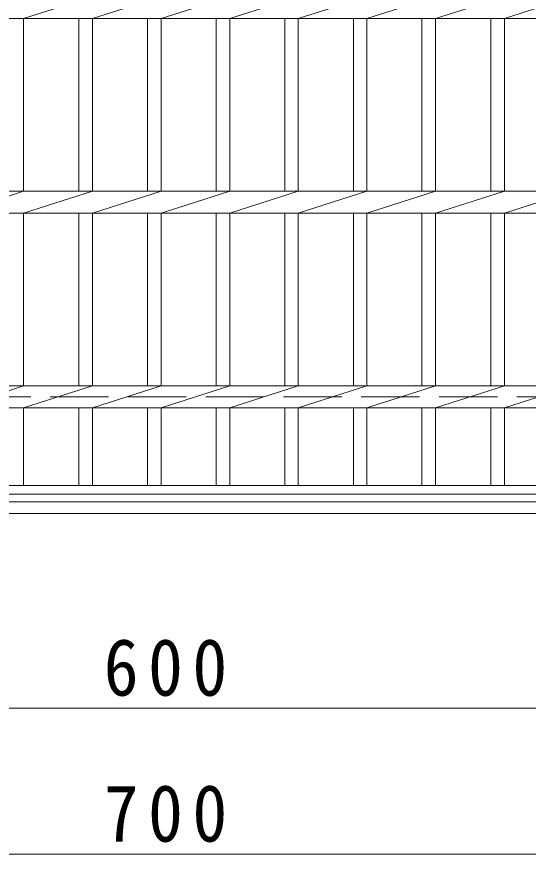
# Model space of a CAD drawing. Units: millimetres at full size, sheet at 1:10. Extents: x -1532 to 1873, y -1939 to 1515.
# Drawn here: x -963.7 to -700.7, y 375.6 to 805.9 of the extents above; entities that cross this region are included whole.
import ezdxf

# ---------------------------------------------------------------- set-up
doc = ezdxf.new("R2010")
doc.units = ezdxf.units.MM
doc.header["$LTSCALE"] = 10
doc.linetypes.add('DASHED3', pattern=[4, 3, -1])
for name, color, linetype, lineweight in [('C-1', 2, 'Continuous', 9), ('C-2', 3, 'Continuous', 9), ('C-4', 7, 'Continuous', 9)]:
    doc.layers.add(name, color=color, linetype=linetype, lineweight=lineweight)
doc.styles.add('ＭＳ ゴシック', font='')
doc.styles.get('ＭＳ ゴシック').set_extended_font_data('MS Gothic')

msp = doc.modelspace()

# ---------------------------------------------------------------- linework, layer by layer
at = {"layer": 'C-1', "linetype": 'DASHED3'}
msp.add_line((-1186.5, 610.63), (-586.5, 610.63), dxfattribs=at)
at = {"layer": 'C-1'}
for p, q in [((-1240.5, 556.63), (-532.5, 556.63)), ((-1246.5, 550.63), (-526.5, 550.63))]:
    msp.add_line(p, q, dxfattribs=at)
at = {"layer": 'C-2'}
for p, q in [((-960.2, 804.98), (-924.8, 816.28)), ((-924.8, 804.98), (-889.5, 816.28)), ((-889.5, 804.98), (-854.2, 816.28)), ((-854.2, 804.98), (-818.9, 816.28)), ((-818.9, 804.98), (-783.6, 816.28)), ((-783.6, 804.98), (-748.3, 816.28)), ((-748.3, 804.98), (-712.9, 816.28)), ((-712.9, 804.98), (-677.6, 816.28)), ((-1236.5, 804.98), (-536.5, 804.98)), ((-960.2, 716.28), (-960.2, 804.98)), ((-931.8, 716.28), (-931.8, 804.98)), ((-924.8, 716.28), (-924.8, 804.98)), ((-896.5, 716.28), (-896.5, 804.98)), ((-889.5, 716.28), (-889.5, 804.98)), ((-861.2, 716.28), (-861.2, 804.98)), ((-854.2, 716.28), (-854.2, 804.98)), ((-825.9, 716.28), (-825.9, 804.98)), ((-818.9, 716.28), (-818.9, 804.98)), ((-790.6, 716.28), (-790.6, 804.98)), ((-783.6, 716.28), (-783.6, 804.98)), ((-755.3, 716.28), (-755.3, 804.98)), ((-748.3, 716.28), (-748.3, 804.98)), ((-719.9, 716.28), (-719.9, 804.98)), ((-712.9, 716.28), (-712.9, 804.98)), ((-1236.5, 716.28), (-536.5, 716.28)), ((-995.5, 704.98), (-960.2, 716.28)), ((-960.2, 704.98), (-924.8, 716.28)), ((-924.8, 704.98), (-889.5, 716.28)), ((-889.5, 704.98), (-854.2, 716.28)), ((-854.2, 704.98), (-818.9, 716.28)), ((-818.9, 704.98), (-783.6, 716.28)), ((-783.6, 704.98), (-748.3, 716.28)), ((-748.3, 704.98), (-712.9, 716.28)), ((-712.9, 704.98), (-677.6, 716.28)), ((-1236.5, 704.98), (-536.5, 704.98)), ((-960.2, 616.28), (-960.2, 704.98)), ((-931.8, 616.28), (-931.8, 704.98)), ((-924.8, 616.28), (-924.8, 704.98)), ((-896.5, 616.28), (-896.5, 704.98)), ((-889.5, 616.28), (-889.5, 704.98)), ((-861.2, 616.28), (-861.2, 704.98)), ((-854.2, 616.28), (-854.2, 704.98)), ((-825.9, 616.28), (-825.9, 704.98)), ((-818.9, 616.28), (-818.9, 704.98)), ((-790.6, 616.28), (-790.6, 704.98)), ((-783.6, 616.28), (-783.6, 704.98)), ((-755.3, 616.28), (-755.3, 704.98)), ((-748.3, 616.28), (-748.3, 704.98)), ((-719.9, 616.28), (-719.9, 704.98)), ((-712.9, 616.28), (-712.9, 704.98)), ((-1143.7, 616.28), (-642.3, 616.28)), ((-995.5, 604.98), (-960.2, 616.28)), ((-960.2, 604.98), (-924.8, 616.28)), ((-924.8, 604.98), (-889.5, 616.28)), ((-889.5, 604.98), (-854.2, 616.28)), ((-854.2, 604.98), (-818.9, 616.28)), ((-818.9, 604.98), (-783.6, 616.28)), ((-783.6, 604.98), (-748.3, 616.28)), ((-748.3, 604.98), (-712.9, 616.28)), ((-712.9, 604.98), (-677.6, 616.28)), ((-1143.7, 604.98), (-642.3, 604.98)), ((-960.2, 565.13), (-960.2, 604.98)), ((-931.8, 565.13), (-931.8, 604.98)), ((-924.8, 565.13), (-924.8, 604.98)), ((-896.5, 565.13), (-896.5, 604.98)), ((-889.5, 565.13), (-889.5, 604.98)), ((-861.2, 565.13), (-861.2, 604.98)), ((-854.2, 565.13), (-854.2, 604.98)), ((-825.9, 565.13), (-825.9, 604.98)), ((-818.9, 565.13), (-818.9, 604.98)), ((-790.6, 565.13), (-790.6, 604.98)), ((-783.6, 565.13), (-783.6, 604.98)), ((-755.3, 565.13), (-755.3, 604.98)), ((-748.3, 565.13), (-748.3, 604.98)), ((-719.9, 565.13), (-719.9, 604.98)), ((-712.9, 565.13), (-712.9, 604.98)), ((-536.5, 565.13), (-1236.5, 565.13)), ((-536.5, 560.63), (-1236.5, 560.63))]:
    msp.add_line(p, q, dxfattribs=at)
at = {"layer": 'C-4'}
for p, q in [((-1186.5, 450.63), (-586.5, 450.63)), ((-1236.5, 375.63), (-536.5, 375.63))]:
    msp.add_line(p, q, dxfattribs=at)

# ---------------------------------------------------------------- texts
at = {"layer": 'C-4', "color": 2, "char_height": 29.33, "attachment_point": 7, "style": 'ＭＳ ゴシック'}
for s, insert in [('\\T1.27;\\W0.9;600', (-919, 456.63)), ('\\T1.27;\\W0.9;700', (-919, 381.63))]:
    msp.add_mtext(s, dxfattribs=dict(at, insert=insert))

doc.saveas('drawing.dxf')
